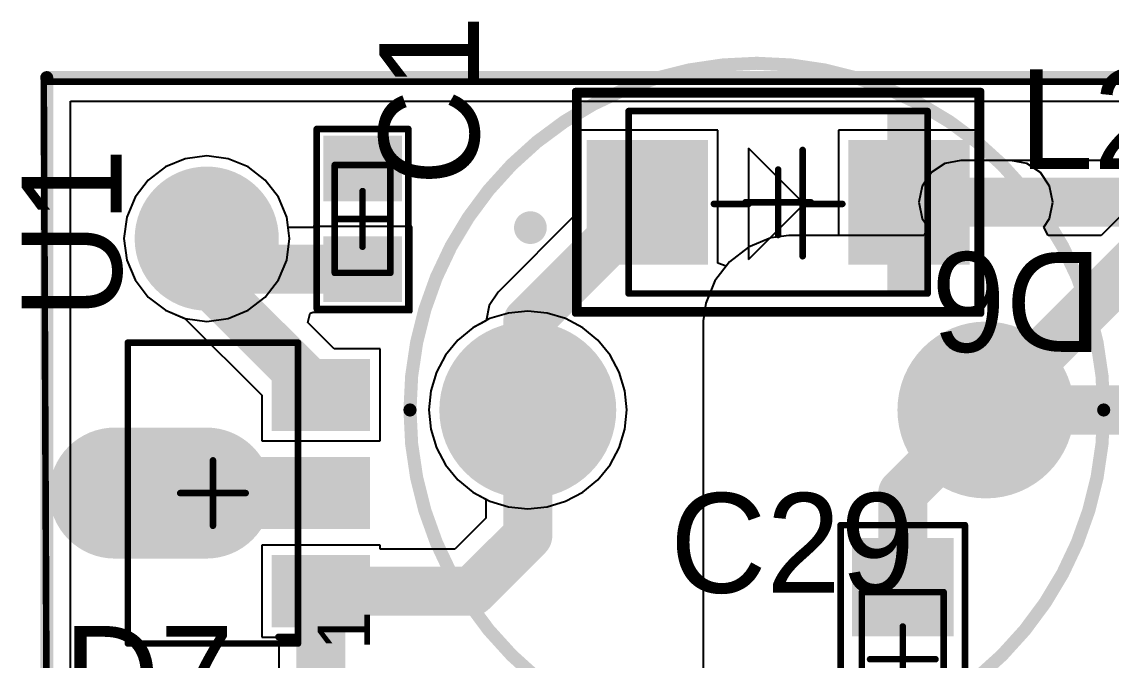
# Model space of a CAD drawing. Header units: millimetres. Extents: x 1.82 to 3.21, y 1.18 to 2.01.
# Drawn here: x 1.82 to 2.475, y 1.629 to 2.014 of the extents above; entities that cross this region are included whole.
import ezdxf

# ---------------------------------------------------------------- set-up
doc = ezdxf.new("R2010")
doc.units = ezdxf.units.MM
doc.header["$MEASUREMENT"] = 0
for name, color, linetype in [('BottomLayer', 5, 'Continuous'), ('BottomSolder', 6, 'Continuous'), ('KeepOutLayer', 6, 'Continuous'), ('Mechanical13', 56, 'Continuous'), ('Mechanical15', 56, 'Continuous'), ('MultiLayer', 9, 'Continuous'), ('PadHoleLayer', 156, 'Continuous'), ('TopLayer', 1, 'Continuous'), ('TopOverlay', 2, 'Continuous'), ('TopPaste', 8, 'Continuous'), ('TopSolder', 216, 'Continuous'), ('ViaHoleLayer', 16, 'Continuous')]:
    doc.layers.add(name, color=color, linetype=linetype)

# ---------------------------------------------------------------- blocks, each defined once
blk = doc.blocks.new('CC0603_1')
at = {"layer": 'Mechanical13', "const_width": 0.00394}
for points in [[(-0.03248, -0.01673), (-0.03248, 0.01673)], [(0.03248, 0.01673), (-0.03248, 0.01673)], [(0.03248, -0.01673), (0.03248, 0.01673)], [(0.03248, -0.01673), (-0.03248, -0.01673)]]:
    blk.add_lwpolyline(points, dxfattribs=at)
at = {"layer": 'Mechanical13', "const_width": 0.00197}
for points in [[(-0.03346, 0.01673, 1), (-0.0315, 0.01673, 1)], [(-0.03346, 0.01673, 1), (-0.0315, 0.01673, 1)], [(0.0315, 0.01673, 1), (0.03346, 0.01673, 1)], [(0.0315, 0.01673, 1), (0.03346, 0.01673, 1)], [(-0.03346, -0.01673, 1), (-0.0315, -0.01673, 1)], [(-0.03346, -0.01673, 1), (-0.0315, -0.01673, 1)], [(0.0315, -0.01673, 1), (0.03346, -0.01673, 1)], [(0.0315, -0.01673, 1), (0.03346, -0.01673, 1)]]:
    blk.add_lwpolyline(points, format="xyb", close=True, dxfattribs=at)
at = {"layer": 'Mechanical15', "const_width": 0.00394}
for points in [[(0, -0.01673), (0, 0.01673)], [(0.01673, 0), (-0.01673, 0)]]:
    blk.add_lwpolyline(points, dxfattribs=at)
at = {"layer": 'Mechanical15', "const_width": 0.00197}
for points in [[(-0.00098, 0.01673, 1), (0.00098, 0.01673, 1)], [(-0.01772, 0, 1), (-0.01575, 0, 1)], [(0.01575, 0, 1), (0.01772, 0, 1)], [(-0.00098, -0.01673, 1), (0.00098, -0.01673, 1)]]:
    blk.add_lwpolyline(points, format="xyb", close=True, dxfattribs=at)
at = {"layer": 'TopLayer'}
for points in [[(-0.04606, -0.01969), (-0.01457, -0.01969), (-0.04606, 0.01969), (-0.01457, 0.01969)], [(0.01457, -0.01969), (0.04606, -0.01969), (0.01457, 0.01969), (0.04606, 0.01969)]]:
    blk.add_solid(points, dxfattribs=at)
at = {"layer": 'TopOverlay', "const_width": 0.00394}
for points in [[(-0.05413, -0.02756), (-0.05413, 0.02756)], [(0.05413, 0.02756), (-0.05413, 0.02756)], [(0.05413, -0.02756), (0.05413, 0.02756)], [(0.05413, -0.02756), (-0.05413, -0.02756)]]:
    blk.add_lwpolyline(points, dxfattribs=at)
at = {"layer": 'TopOverlay', "const_width": 0.00197}
for points in [[(-0.05512, 0.02756, 1), (-0.05315, 0.02756, 1)], [(-0.05512, 0.02756, 1), (-0.05315, 0.02756, 1)], [(0.05315, 0.02756, 1), (0.05512, 0.02756, 1)], [(0.05315, 0.02756, 1), (0.05512, 0.02756, 1)], [(-0.05512, -0.02756, 1), (-0.05315, -0.02756, 1)], [(-0.05512, -0.02756, 1), (-0.05315, -0.02756, 1)], [(0.05315, -0.02756, 1), (0.05512, -0.02756, 1)], [(0.05315, -0.02756, 1), (0.05512, -0.02756, 1)]]:
    blk.add_lwpolyline(points, format="xyb", close=True, dxfattribs=at)
at = {"layer": 'TopPaste'}
for points in [[(-0.04606, -0.01969), (-0.01457, -0.01969), (-0.04606, 0.01969), (-0.01457, 0.01969)], [(0.01457, -0.01969), (0.04606, -0.01969), (0.01457, 0.01969), (0.04606, 0.01969)]]:
    blk.add_solid(points, dxfattribs=at)
at = {"layer": 'TopSolder'}
for points in [[(-0.05006, -0.02369), (-0.01057, -0.02369), (-0.05006, 0.02369), (-0.01057, 0.02369)], [(0.01057, -0.02369), (0.05006, -0.02369), (0.01057, 0.02369), (0.05006, 0.02369)]]:
    blk.add_solid(points, dxfattribs=at)
blk = doc.blocks.new('CC0805_5')
at = {"layer": 'Mechanical13', "const_width": 0.00394}
for points in [[(-0.04035, -0.02461), (-0.04035, 0.02461)], [(0.04035, 0.02461), (-0.04035, 0.02461)], [(0.04035, -0.02461), (0.04035, 0.02461)], [(0.04035, -0.02461), (-0.04035, -0.02461)]]:
    blk.add_lwpolyline(points, dxfattribs=at)
at = {"layer": 'Mechanical13', "const_width": 0.00197}
for points in [[(-0.04134, 0.02461, 1), (-0.03937, 0.02461, 1)], [(-0.04134, 0.02461, 1), (-0.03937, 0.02461, 1)], [(0.03937, 0.02461, 1), (0.04134, 0.02461, 1)], [(0.03937, 0.02461, 1), (0.04134, 0.02461, 1)], [(-0.04134, -0.02461, 1), (-0.03937, -0.02461, 1)], [(-0.04134, -0.02461, 1), (-0.03937, -0.02461, 1)], [(0.03937, -0.02461, 1), (0.04134, -0.02461, 1)], [(0.03937, -0.02461, 1), (0.04134, -0.02461, 1)]]:
    blk.add_lwpolyline(points, format="xyb", close=True, dxfattribs=at)
at = {"layer": 'Mechanical15', "const_width": 0.00394}
for points in [[(0, -0.01969), (0, 0.01969)], [(0.01969, 0), (-0.01969, 0)]]:
    blk.add_lwpolyline(points, dxfattribs=at)
at = {"layer": 'Mechanical15', "const_width": 0.00197}
for points in [[(-0.00098, 0.01969, 1), (0.00098, 0.01969, 1)], [(-0.02067, 0, 1), (-0.0187, 0, 1)], [(0.0187, 0, 1), (0.02067, 0, 1)], [(-0.00098, -0.01969, 1), (0.00098, -0.01969, 1)]]:
    blk.add_lwpolyline(points, format="xyb", close=True, dxfattribs=at)
at = {"layer": 'TopLayer'}
for points in [[(-0.0689, -0.02657), (-0.01772, -0.02657), (-0.0689, 0.02657), (-0.01772, 0.02657)], [(0.01772, -0.02657), (0.0689, -0.02657), (0.01772, 0.02657), (0.0689, 0.02657)]]:
    blk.add_solid(points, dxfattribs=at)
at = {"layer": 'TopOverlay', "const_width": 0.00394}
for points in [[(0.07972, 0.0374), (-0.08071, 0.0374)], [(-0.08071, -0.0374), (-0.08071, 0.0374)], [(0.07972, -0.0374), (0.07972, 0.0374)], [(0.07972, -0.0374), (-0.08071, -0.0374)]]:
    blk.add_lwpolyline(points, dxfattribs=at)
at = {"layer": 'TopOverlay', "const_width": 0.00197}
for points in [[(-0.08169, 0.0374, 1), (-0.07972, 0.0374, 1)], [(-0.08169, 0.0374, 1), (-0.07972, 0.0374, 1)], [(0.07874, 0.0374, 1), (0.08071, 0.0374, 1)], [(0.07874, 0.0374, 1), (0.08071, 0.0374, 1)], [(-0.08169, -0.0374, 1), (-0.07972, -0.0374, 1)], [(-0.08169, -0.0374, 1), (-0.07972, -0.0374, 1)], [(0.07874, -0.0374, 1), (0.08071, -0.0374, 1)], [(0.07874, -0.0374, 1), (0.08071, -0.0374, 1)]]:
    blk.add_lwpolyline(points, format="xyb", close=True, dxfattribs=at)
at = {"layer": 'TopPaste'}
for points in [[(-0.0689, -0.02657), (-0.01772, -0.02657), (-0.0689, 0.02657), (-0.01772, 0.02657)], [(0.01772, -0.02657), (0.0689, -0.02657), (0.01772, 0.02657), (0.0689, 0.02657)]]:
    blk.add_solid(points, dxfattribs=at)
at = {"layer": 'TopSolder'}
for points in [[(-0.0729, -0.03057), (-0.01372, -0.03057), (-0.0729, 0.03057), (-0.01372, 0.03057)], [(0.01372, -0.03057), (0.0729, -0.03057), (0.01372, 0.03057), (0.0729, 0.03057)]]:
    blk.add_solid(points, dxfattribs=at)
blk = doc.blocks.new('SMA_9')
at = {"layer": 'Mechanical13', "const_width": 0.00394}
for points in [[(-0.08996, 0.05492), (0.08996, 0.05492)], [(-0.08996, -0.05492), (-0.08996, 0.05492)], [(0.08996, -0.05492), (0.08996, 0.05492)], [(-0.08996, -0.05492), (0.08996, -0.05492)]]:
    blk.add_lwpolyline(points, dxfattribs=at)
at = {"layer": 'Mechanical13', "const_width": 0.00197}
for points in [[(-0.09094, 0.05492, 1), (-0.08898, 0.05492, 1)], [(-0.09094, 0.05492, 1), (-0.08898, 0.05492, 1)], [(0.08898, 0.05492, 1), (0.09094, 0.05492, 1)], [(0.08898, 0.05492, 1), (0.09094, 0.05492, 1)], [(-0.09094, -0.05492, 1), (-0.08898, -0.05492, 1)], [(-0.09094, -0.05492, 1), (-0.08898, -0.05492, 1)], [(0.08898, -0.05492, 1), (0.09094, -0.05492, 1)], [(0.08898, -0.05492, 1), (0.09094, -0.05492, 1)]]:
    blk.add_lwpolyline(points, format="xyb", close=True, dxfattribs=at)
at = {"layer": 'Mechanical13'}
blk.add_solid([(0.06576, -0.05492), (0.08996, -0.05492), (0.06576, 0.05492), (0.08996, 0.05492)], dxfattribs=at)
at = {"layer": 'Mechanical15', "const_width": 0.00394}
for points in [[(-0.12008, 0.06496), (0.12008, 0.06496)], [(-0.12008, -0.06496), (-0.12008, 0.06496)], [(0.12008, -0.06496), (0.12008, 0.06496)], [(0, -0.01969), (0, 0.01969)], [(-0.01969, 0), (0.01969, 0)], [(-0.12008, -0.06496), (0.12008, -0.06496)]]:
    blk.add_lwpolyline(points, dxfattribs=at)
at = {"layer": 'Mechanical15', "const_width": 0.00197}
for points in [[(-0.12106, 0.06496, 1), (-0.11909, 0.06496, 1)], [(-0.12106, 0.06496, 1), (-0.11909, 0.06496, 1)], [(0.11909, 0.06496, 1), (0.12106, 0.06496, 1)], [(0.11909, 0.06496, 1), (0.12106, 0.06496, 1)], [(-0.00098, 0.01969, 1), (0.00098, 0.01969, 1)], [(-0.02067, 0, 1), (-0.0187, 0, 1)], [(0.0187, 0, 1), (0.02067, 0, 1)], [(-0.00098, -0.01969, 1), (0.00098, -0.01969, 1)], [(-0.12106, -0.06496, 1), (-0.11909, -0.06496, 1)], [(-0.12106, -0.06496, 1), (-0.11909, -0.06496, 1)], [(0.11909, -0.06496, 1), (0.12106, -0.06496, 1)], [(0.11909, -0.06496, 1), (0.12106, -0.06496, 1)]]:
    blk.add_lwpolyline(points, format="xyb", close=True, dxfattribs=at)
at = {"layer": 'TopLayer'}
for points in [[(-0.11122, -0.03346), (-0.04626, -0.03346), (-0.11122, 0.03346), (-0.04626, 0.03346)], [(0.04626, -0.03346), (0.11122, -0.03346), (0.04626, 0.03346), (0.11122, 0.03346)]]:
    blk.add_solid(points, dxfattribs=at)
at = {"layer": 'TopOverlay'}
for p, q in [((0.01575, -0.00098), (-0.01772, 0.03248)), ((-0.01772, 0.03248), (-0.01772, -0.03445)), ((-0.01772, -0.03445), (0.01575, -0.00098))]:
    blk.add_line(p, q, dxfattribs=at)
at = {"layer": 'TopOverlay', "const_width": 0.00394}
for points in [[(-0.12205, -0.06693), (-0.12205, 0.06693)], [(-0.12205, 0.06693), (0.12205, 0.06693)], [(0.12205, -0.06693), (0.12205, 0.06693)], [(0.01476, -0.03248), (0.01476, 0.0315)], [(-0.03865, -0.00098), (-0.01772, -0.00098)], [(0.01575, -0.00098), (0.03868, -0.00098)], [(-0.12205, -0.06693), (0.12205, -0.06693)]]:
    blk.add_lwpolyline(points, dxfattribs=at)
at = {"layer": 'TopOverlay', "const_width": 0.00197}
for points in [[(-0.12303, 0.06693, 1), (-0.12106, 0.06693, 1)], [(-0.12303, 0.06693, 1), (-0.12106, 0.06693, 1)], [(0.12106, 0.06693, 1), (0.12303, 0.06693, 1)], [(0.12106, 0.06693, 1), (0.12303, 0.06693, 1)], [(0.01378, 0.0315, 1), (0.01575, 0.0315, 1)], [(-0.03963, -0.00098, 1), (-0.03767, -0.00098, 1)], [(-0.0187, -0.00098, 1), (-0.01673, -0.00098, 1)], [(0.01476, -0.00098, 1), (0.01673, -0.00098, 1)], [(0.03769, -0.00098, 1), (0.03966, -0.00098, 1)], [(0.01378, -0.03248, 1), (0.01575, -0.03248, 1)], [(-0.12303, -0.06693, 1), (-0.12106, -0.06693, 1)], [(-0.12303, -0.06693, 1), (-0.12106, -0.06693, 1)], [(0.12106, -0.06693, 1), (0.12303, -0.06693, 1)], [(0.12106, -0.06693, 1), (0.12303, -0.06693, 1)]]:
    blk.add_lwpolyline(points, format="xyb", close=True, dxfattribs=at)
at = {"layer": 'TopPaste'}
for points in [[(-0.11122, -0.03346), (-0.04626, -0.03346), (-0.11122, 0.03346), (-0.04626, 0.03346)], [(0.04626, -0.03346), (0.11122, -0.03346), (0.04626, 0.03346), (0.11122, 0.03346)]]:
    blk.add_solid(points, dxfattribs=at)
at = {"layer": 'TopSolder'}
for points in [[(-0.11522, -0.03746), (-0.04226, -0.03746), (-0.11522, 0.03746), (-0.04226, 0.03746)], [(0.04226, -0.03746), (0.11522, -0.03746), (0.04226, 0.03746), (0.11522, 0.03746)]]:
    blk.add_solid(points, dxfattribs=at)
blk = doc.blocks.new('I_______V_____13')
at = {"layer": 'BottomLayer', "const_width": 0.04921}
for points in [[(-0.02461, 0, 1), (0.02461, 0, 1)], [(0.25098, 0, 1), (0.3002, 0, 1)]]:
    blk.add_lwpolyline(points, format="xyb", close=True, dxfattribs=at)
at = {"layer": 'BottomSolder', "const_width": 0.05321}
for points in [[(-0.02661, 0, 1), (0.02661, 0, 1)], [(0.24898, 0, 1), (0.3022, 0, 1)]]:
    blk.add_lwpolyline(points, format="xyb", close=True, dxfattribs=at)
at = {"layer": 'MultiLayer', "const_width": 0.04921}
for points in [[(-0.02461, 0, 1), (0.02461, 0, 1)], [(0.25098, 0, 1), (0.3002, 0, 1)]]:
    blk.add_lwpolyline(points, format="xyb", close=True, dxfattribs=at)
at = {"layer": 'PadHoleLayer', "const_width": 0.02362}
for points in [[(-0.01181, 0, 1), (0.01181, 0, 1)], [(0.26378, 0, 1), (0.2874, 0, 1)]]:
    blk.add_lwpolyline(points, format="xyb", close=True, dxfattribs=at)
at = {"layer": 'TopLayer', "const_width": 0.04921}
for points in [[(-0.02461, 0, 1), (0.02461, 0, 1)], [(0.25098, 0, 1), (0.3002, 0, 1)]]:
    blk.add_lwpolyline(points, format="xyb", close=True, dxfattribs=at)
at = {"layer": 'TopOverlay'}
for points, const_width in [([(0.34646, 0, 1), (-0.07087, 0, 1)], 0.00787), ([(-0.07283, 0, 1), (-0.0689, 0, 1)], 0.00394), ([(0.34449, 0, 1), (0.34843, 0, 1)], 0.00394)]:
    blk.add_lwpolyline(points, format="xyb", close=True, dxfattribs=dict(at, const_width=const_width))
at = {"layer": 'TopSolder', "const_width": 0.05321}
for points in [[(-0.02661, 0, 1), (0.02661, 0, 1)], [(0.24898, 0, 1), (0.3022, 0, 1)]]:
    blk.add_lwpolyline(points, format="xyb", close=True, dxfattribs=at)
blk = doc.blocks.new('SOT_89_3N_16')
at = {"layer": 'Mechanical13', "const_width": 0.00394}
for points in [[(-0.05118, 0.09055), (-0.05118, -0.09055)], [(0.05118, 0.09055), (-0.05118, 0.09055)], [(0.05118, 0.09055), (0.05118, -0.09055)], [(0.05118, -0.09055), (-0.05118, -0.09055)]]:
    blk.add_lwpolyline(points, dxfattribs=at)
at = {"layer": 'Mechanical13', "const_width": 0.00197}
for points in [[(-0.05217, 0.09055, 1), (-0.0502, 0.09055, 1)], [(-0.05217, 0.09055, 1), (-0.0502, 0.09055, 1)], [(0.0502, 0.09055, 1), (0.05217, 0.09055, 1)], [(0.0502, 0.09055, 1), (0.05217, 0.09055, 1)], [(-0.05217, -0.09055, 1), (-0.0502, -0.09055, 1)], [(-0.05217, -0.09055, 1), (-0.0502, -0.09055, 1)], [(0.0502, -0.09055, 1), (0.05217, -0.09055, 1)], [(0.0502, -0.09055, 1), (0.05217, -0.09055, 1)]]:
    blk.add_lwpolyline(points, format="xyb", close=True, dxfattribs=at)
at = {"layer": 'Mechanical15', "const_width": 0.00394}
for points in [[(0, 0.01969), (0, -0.01969)], [(0.01969, 0), (-0.01969, 0)]]:
    blk.add_lwpolyline(points, dxfattribs=at)
at = {"layer": 'Mechanical15', "const_width": 0.00197}
for points in [[(-0.00098, 0.01969, 1), (0.00098, 0.01969, 1)], [(-0.02067, 0, 1), (-0.0187, 0, 1)], [(0.0187, 0, 1), (0.02067, 0, 1)], [(-0.00098, -0.01969, 1), (0.00098, -0.01969, 1)]]:
    blk.add_lwpolyline(points, format="xyb", close=True, dxfattribs=at)
at = {"layer": 'TopLayer', "const_width": 0.07087}
blk.add_lwpolyline([(0.00394, 0), (0.05906, 0)], dxfattribs=at)
at = {"layer": 'TopLayer', "const_width": 0.03543}
for points in [[(-0.01378, 0, 1), (0.02165, 0, 1)], [(0.04134, 0, 1), (0.07677, 0, 1)]]:
    blk.add_lwpolyline(points, format="xyb", close=True, dxfattribs=at)
at = {"layer": 'TopLayer'}
for points in [[(-0.03937, 0.04134), (-0.03937, 0.07677), (-0.09055, 0.04134), (-0.09055, 0.07677)], [(-0.0315, -0.01772), (-0.0315, 0.01772), (-0.09055, -0.01772), (-0.09055, 0.01772)], [(-0.03937, -0.07677), (-0.03937, -0.04134), (-0.09055, -0.07677), (-0.09055, -0.04134)]]:
    blk.add_solid(points, dxfattribs=at)
at = {"layer": 'TopOverlay', "const_width": 0.00394}
for points in [[(0.05118, 0.09055), (-0.05118, 0.09055)], [(-0.05118, 0.09055), (-0.05118, 0.08661)], [(0.05118, 0.09055), (0.05118, 0.04921)], [(-0.03937, 0.08661), (-0.05118, 0.08661)], [(0.05118, -0.04921), (0.05118, -0.09055)], [(0.05118, -0.09055), (-0.05118, -0.09055)]]:
    blk.add_lwpolyline(points, dxfattribs=at)
at = {"layer": 'TopOverlay', "const_width": 0.00197}
for points in [[(-0.05217, 0.09055, 1), (-0.0502, 0.09055, 1)], [(-0.05217, 0.09055, 1), (-0.0502, 0.09055, 1)], [(0.0502, 0.09055, 1), (0.05217, 0.09055, 1)], [(0.0502, 0.09055, 1), (0.05217, 0.09055, 1)], [(-0.05217, 0.08661, 1), (-0.0502, 0.08661, 1)], [(-0.05217, 0.08661, 1), (-0.0502, 0.08661, 1)], [(-0.04035, 0.08661, 1), (-0.03839, 0.08661, 1)], [(0.0502, 0.04921, 1), (0.05217, 0.04921, 1)], [(0.0502, -0.04921, 1), (0.05217, -0.04921, 1)], [(-0.05217, -0.09055, 1), (-0.0502, -0.09055, 1)], [(0.0502, -0.09055, 1), (0.05217, -0.09055, 1)], [(0.0502, -0.09055, 1), (0.05217, -0.09055, 1)]]:
    blk.add_lwpolyline(points, format="xyb", close=True, dxfattribs=at)
at = {"layer": 'TopPaste', "const_width": 0.07087}
blk.add_lwpolyline([(0.00394, 0), (0.05906, 0)], dxfattribs=at)
at = {"layer": 'TopPaste', "const_width": 0.03543}
for points in [[(-0.01378, 0, 1), (0.02165, 0, 1)], [(0.04134, 0, 1), (0.07677, 0, 1)]]:
    blk.add_lwpolyline(points, format="xyb", close=True, dxfattribs=at)
at = {"layer": 'TopPaste'}
for points in [[(-0.03937, 0.04134), (-0.03937, 0.07677), (-0.09055, 0.04134), (-0.09055, 0.07677)], [(-0.0315, -0.01772), (-0.0315, 0.01772), (-0.09055, -0.01772), (-0.09055, 0.01772)], [(-0.03937, -0.07677), (-0.03937, -0.04134), (-0.09055, -0.07677), (-0.09055, -0.04134)]]:
    blk.add_solid(points, dxfattribs=at)
at = {"layer": 'TopSolder', "const_width": 0.07887}
blk.add_lwpolyline([(0.00394, 0), (0.05906, 0)], dxfattribs=at)
at = {"layer": 'TopSolder', "const_width": 0.03943}
for points in [[(-0.01578, 0, 1), (0.02365, 0, 1)], [(0.03934, 0, 1), (0.07877, 0, 1)]]:
    blk.add_lwpolyline(points, format="xyb", close=True, dxfattribs=at)
at = {"layer": 'TopSolder'}
for points in [[(-0.03537, 0.03734), (-0.03537, 0.08077), (-0.09455, 0.03734), (-0.09455, 0.08077)], [(-0.0275, -0.02172), (-0.0275, 0.02172), (-0.09455, -0.02172), (-0.09455, 0.02172)], [(-0.03537, -0.08077), (-0.03537, -0.03734), (-0.09455, -0.08077), (-0.09455, -0.03734)]]:
    blk.add_solid(points, dxfattribs=at)
at = {"layer": 'TopOverlay'}
blk.add_text('1', height=0.0315, rotation=-90, dxfattribs=at).set_placement((-0.09449, 0.09449))
blk = doc.blocks.new('F_____HILINK_17')
at = {"layer": 'BottomLayer', "const_width": 0.03937}
blk.add_lwpolyline([(-0.59843, 0.30315, 1), (-0.55906, 0.30315, 1)], format="xyb", close=True, dxfattribs=at)
at = {"layer": 'BottomSolder', "const_width": 0.04337}
blk.add_lwpolyline([(-0.60043, 0.30315, 1), (-0.55706, 0.30315, 1)], format="xyb", close=True, dxfattribs=at)
at = {"layer": 'MultiLayer', "const_width": 0.03937}
blk.add_lwpolyline([(-0.59843, 0.30315, 1), (-0.55906, 0.30315, 1)], format="xyb", close=True, dxfattribs=at)
at = {"layer": 'PadHoleLayer', "const_width": 0.02362}
blk.add_lwpolyline([(-0.59055, 0.30315, 1), (-0.56693, 0.30315, 1)], format="xyb", close=True, dxfattribs=at)
at = {"layer": 'TopLayer', "const_width": 0.03937}
blk.add_lwpolyline([(-0.59843, 0.30315, 1), (-0.55906, 0.30315, 1)], format="xyb", close=True, dxfattribs=at)
at = {"layer": 'TopOverlay', "const_width": 0.00394}
for points in [[(-0.67677, 0.39764), (-0.67323, -0.39764)], [(-0.67677, 0.39764), (0.66929, 0.39764)]]:
    blk.add_lwpolyline(points, dxfattribs=at)
at = {"layer": 'TopOverlay', "const_width": 0.00197}
blk.add_lwpolyline([(-0.67776, 0.39764, 1), (-0.67579, 0.39764, 1)], format="xyb", close=True, dxfattribs=at)
blk.add_lwpolyline([(-0.67776, 0.39764, 1), (-0.67579, 0.39764, 1)], format="xyb", close=True, dxfattribs=at)
at = {"layer": 'TopSolder', "const_width": 0.04337}
blk.add_lwpolyline([(-0.60043, 0.30315, 1), (-0.55706, 0.30315, 1)], format="xyb", close=True, dxfattribs=at)

msp = doc.modelspace()

# ---------------------------------------------------------------- linework, layer by layer
at = {"layer": 'BottomLayer'}
for p, q in [((1.84921, 1.19421), (1.84921, 1.96579)), ((1.84921, 1.96579), (3.16579, 1.96579)), ((1.91837, 1.93125), (1.90636, 1.92627)), ((1.93126, 1.93295), (1.91837, 1.93125)), ((1.94415, 1.93125), (1.93126, 1.93295)), ((1.95616, 1.92627), (1.94415, 1.93125)), ((2.37534, 1.92833), (2.36715, 1.92285)), ((2.385, 1.93025), (2.37534, 1.92833)), ((2.59, 1.93025), (2.385, 1.93025)), ((1.90636, 1.92627), (1.89605, 1.91836)), ((1.96647, 1.91836), (1.95616, 1.92627)), ((2.36715, 1.92285), (2.36167, 1.91466)), ((1.89605, 1.91836), (1.88814, 1.90805)), ((1.97438, 1.90805), (1.96647, 1.91836)), ((2.36167, 1.91466), (2.35975, 1.905)), ((1.88814, 1.90805), (1.88316, 1.89604)), ((1.97936, 1.89604), (1.97438, 1.90805)), ((2.35975, 1.905), (2.36167, 1.89534)), ((1.88316, 1.89604), (1.88146, 1.88315)), ((1.98106, 1.88315), (1.97936, 1.89604)), ((2.36167, 1.89534), (2.36524, 1.89)), ((2.36524, 1.89), (2.36257, 1.885)), ((1.88146, 1.88315), (1.88316, 1.87026)), ((1.97936, 1.87026), (1.98106, 1.88315)), ((2.27064, 1.88358), (2.25726, 1.87804)), ((2.2814, 1.885), (2.27064, 1.88358)), ((2.36257, 1.885), (2.2814, 1.885)), ((2.25726, 1.87804), (2.24577, 1.86923)), ((1.88316, 1.87026), (1.88814, 1.85825)), ((1.97438, 1.85825), (1.97936, 1.87026)), ((2.24577, 1.86923), (2.23696, 1.85774)), ((1.88814, 1.85825), (1.89605, 1.84794)), ((1.96647, 1.84794), (1.97438, 1.85825)), ((2.23696, 1.85774), (2.23142, 1.84436)), ((1.89605, 1.84794), (1.90636, 1.84003)), ((1.95616, 1.84003), (1.96647, 1.84794)), ((2.23142, 1.84436), (2.23, 1.8336)), ((1.90636, 1.84003), (1.91837, 1.83505)), ((1.94415, 1.83505), (1.95616, 1.84003)), ((2.1128, 1.83836), (2.10164, 1.83497)), ((2.12441, 1.8395), (2.1128, 1.83836)), ((2.13602, 1.83836), (2.12441, 1.8395)), ((2.14718, 1.83497), (2.13602, 1.83836)), ((1.91837, 1.83505), (1.93126, 1.83335)), ((1.93126, 1.83335), (1.94415, 1.83505)), ((2.09135, 1.82947), (2.08234, 1.82207)), ((2.10164, 1.83497), (2.09135, 1.82947)), ((2.15747, 1.82947), (2.14718, 1.83497)), ((2.16648, 1.82207), (2.15747, 1.82947)), ((2.23, 1.8336), (2.23, 1.83)), ((2.23, 1.83), (2.23, 1.235)), ((2.08234, 1.82207), (2.07494, 1.81306)), ((2.17388, 1.81306), (2.16648, 1.82207)), ((2.07494, 1.81306), (2.06944, 1.80277)), ((2.17938, 1.80277), (2.17388, 1.81306)), ((2.06944, 1.80277), (2.06605, 1.79161)), ((2.18277, 1.79161), (2.17938, 1.80277)), ((2.06605, 1.79161), (2.06491, 1.78)), ((2.18391, 1.78), (2.18277, 1.79161)), ((2.06491, 1.78), (2.06605, 1.76839)), ((2.18277, 1.76839), (2.18391, 1.78)), ((2.06605, 1.76839), (2.06944, 1.75723)), ((2.17938, 1.75723), (2.18277, 1.76839)), ((2.06944, 1.75723), (2.07494, 1.74694)), ((2.17388, 1.74694), (2.17938, 1.75723)), ((2.07494, 1.74694), (2.08234, 1.73793)), ((2.16648, 1.73793), (2.17388, 1.74694)), ((2.08234, 1.73793), (2.09135, 1.73053)), ((2.15747, 1.73053), (2.16648, 1.73793)), ((2.09135, 1.73053), (2.10164, 1.72503)), ((2.14718, 1.72503), (2.15747, 1.73053)), ((2.10164, 1.72503), (2.1128, 1.72164)), ((2.13602, 1.72164), (2.14718, 1.72503)), ((2.1128, 1.72164), (2.12441, 1.7205)), ((2.12441, 1.7205), (2.13602, 1.72164))]:
    msp.add_line(p, q, dxfattribs=at)
at = {"layer": 'BottomLayer', "const_width": 0.02953}
for points in [[(2.385, 1.905), (2.59, 1.905)], [(2.35, 1.73), (2.4, 1.78)], [(2.4, 1.78), (2.59, 1.78)], [(2.35, 1.67331), (2.35, 1.73)]]:
    msp.add_lwpolyline(points, dxfattribs=at)
at = {"layer": 'BottomLayer'}
for points, const_width in [([(2.37762, 1.905, 1), (2.39238, 1.905, 1)], 0.01476), ([(2.38008, 1.905, 1), (2.38992, 1.905, 1)], 0.00984), ([(2.41008, 1.905, 1), (2.41992, 1.905, 1)], 0.00984), ([(2.12106, 1.88976, 1), (2.13091, 1.88976, 1)], 0.00984), ([(2.39262, 1.78, 1), (2.40738, 1.78, 1)], 0.01476), ([(2.39262, 1.78, 1), (2.40738, 1.78, 1)], 0.01476), ([(2.34262, 1.73, 1), (2.35738, 1.73, 1)], 0.01476), ([(2.34262, 1.73, 1), (2.35738, 1.73, 1)], 0.01476), ([(2.34262, 1.67331, 1), (2.35738, 1.67331, 1)], 0.01476)]:
    msp.add_lwpolyline(points, format="xyb", close=True, dxfattribs=dict(at, const_width=const_width))
at = {"layer": 'KeepOutLayer', "const_width": 0.00787}
for points in [[(1.835, 1.98), (3.18, 1.98)], [(1.835, 1.185), (1.835, 1.98)]]:
    msp.add_lwpolyline(points, dxfattribs=at)
at = {"layer": 'KeepOutLayer', "const_width": 0.00394}
msp.add_lwpolyline([(1.83303, 1.98, 1), (1.83697, 1.98, 1)], format="xyb", close=True, dxfattribs=at)
msp.add_lwpolyline([(1.83303, 1.98, 1), (1.83697, 1.98, 1)], format="xyb", close=True, dxfattribs=at)
at = {"layer": 'MultiLayer', "const_width": 0.00984}
for points in [[(2.38008, 1.905, 1), (2.38992, 1.905, 1)], [(2.41008, 1.905, 1), (2.41992, 1.905, 1)], [(2.12106, 1.88976, 1), (2.13091, 1.88976, 1)]]:
    msp.add_lwpolyline(points, format="xyb", close=True, dxfattribs=at)
at = {"layer": 'TopLayer'}
for p, q in [((1.84921, 1.19421), (1.84921, 1.96579)), ((1.84921, 1.96579), (3.16579, 1.96579)), ((2.23874, 1.94846), (2.15378, 1.94846)), ((2.15378, 1.94846), (2.15378, 1.89823)), ((2.23874, 1.86827), (2.23874, 1.94846)), ((2.39622, 1.94846), (2.31126, 1.94846)), ((2.31126, 1.94846), (2.31126, 1.885)), ((2.39622, 1.93025), (2.39622, 1.94846)), ((1.91837, 1.93125), (1.90636, 1.92627)), ((1.93126, 1.93295), (1.91837, 1.93125)), ((1.94415, 1.93125), (1.93126, 1.93295)), ((1.95616, 1.92627), (1.94415, 1.93125)), ((2.415, 1.93025), (2.39622, 1.93025)), ((2.42466, 1.92833), (2.415, 1.93025)), ((2.43285, 1.92285), (2.42466, 1.92833)), ((2.51215, 1.92785), (2.46929, 1.885)), ((1.90636, 1.92627), (1.89605, 1.91836)), ((1.96647, 1.91836), (1.95616, 1.92627)), ((2.43833, 1.91466), (2.43285, 1.92285)), ((1.89605, 1.91836), (1.88814, 1.90805)), ((1.97438, 1.90805), (1.96647, 1.91836)), ((2.44025, 1.905), (2.43833, 1.91466)), ((1.88814, 1.90805), (1.88316, 1.89604)), ((1.97936, 1.89604), (1.97438, 1.90805)), ((2.43833, 1.89534), (2.44025, 1.905)), ((1.88316, 1.89604), (1.88146, 1.88315)), ((1.98016, 1.88993), (1.97936, 1.89604)), ((2.15378, 1.89823), (2.10656, 1.851)), ((2.43476, 1.89), (2.43833, 1.89534)), ((1.99531, 1.88993), (1.98016, 1.88993)), ((2.05469, 1.89043), (1.99531, 1.89043)), ((1.99531, 1.89043), (1.99531, 1.88993)), ((2.05469, 1.83894), (2.05469, 1.89043)), ((2.43743, 1.885), (2.43476, 1.89)), ((1.88146, 1.88315), (1.88316, 1.87026)), ((2.27064, 1.88358), (2.25726, 1.87804)), ((2.2814, 1.885), (2.27064, 1.88358)), ((2.31126, 1.885), (2.2814, 1.885)), ((2.46929, 1.885), (2.43743, 1.885)), ((2.25726, 1.87804), (2.24577, 1.86923)), ((1.88316, 1.87026), (1.88814, 1.85825)), ((2.24374, 1.86658), (2.23874, 1.86827)), ((2.24577, 1.86923), (2.24374, 1.86658)), ((1.88814, 1.85825), (1.89605, 1.84794)), ((2.10656, 1.851), (2.10108, 1.84281)), ((1.89605, 1.84794), (1.90636, 1.84003)), ((2.10108, 1.84281), (2.09927, 1.8337)), ((1.90636, 1.84003), (1.91818, 1.83513)), ((1.91818, 1.83513), (1.96437, 1.78894)), ((1.99203, 1.8327), (1.99351, 1.83829)), ((1.99351, 1.83829), (1.99531, 1.83894)), ((1.99531, 1.83894), (1.99532, 1.83894)), ((1.99532, 1.83894), (1.99532, 1.83894)), ((1.99532, 1.83894), (2.05469, 1.83894)), ((2.00795, 1.81677), (1.99203, 1.8327)), ((2.09135, 1.82947), (2.08234, 1.82207)), ((2.09927, 1.8337), (2.09135, 1.82947)), ((2.08234, 1.82207), (2.07494, 1.81306)), ((2.03555, 1.81677), (2.00795, 1.81677)), ((2.03555, 1.76134), (2.03555, 1.81677)), ((2.07494, 1.81306), (2.06944, 1.80277)), ((2.06944, 1.80277), (2.06605, 1.79161)), ((2.06605, 1.79161), (2.06491, 1.78)), ((1.96437, 1.78894), (1.96437, 1.76134)), ((2.06491, 1.78), (2.06605, 1.76839)), ((2.06605, 1.76839), (2.06944, 1.75723)), ((1.96437, 1.76134), (2.03555, 1.76134)), ((2.06944, 1.75723), (2.07494, 1.74694)), ((2.07494, 1.74694), (2.08234, 1.73793)), ((2.08234, 1.73793), (2.09135, 1.73053)), ((2.09135, 1.73053), (2.09916, 1.72636)), ((2.09916, 1.72636), (2.09916, 1.71487)), ((2.09916, 1.71487), (2.08049, 1.69619)), ((2.03555, 1.69866), (1.96437, 1.69866)), ((1.96437, 1.69866), (1.96437, 1.64323)), ((2.03555, 1.69619), (2.03555, 1.69866)), ((2.08049, 1.69619), (2.03555, 1.69619)), ((1.96437, 1.64323), (1.97471, 1.64323)), ((1.97471, 1.64323), (1.97471, 1.55899))]:
    msp.add_line(p, q, dxfattribs=at)
at = {"layer": 'TopLayer', "const_width": 0.02953}
for points in [[(2.4, 1.78), (2.53, 1.91)], [(2.12441, 1.83315), (2.19626, 1.905)], [(2.35374, 1.905), (2.385, 1.905)], [(2.385, 1.905), (2.415, 1.905)], [(1.93126, 1.85776), (1.93126, 1.88315)], [(1.93126, 1.88315), (1.94972, 1.86469)], [(1.94972, 1.86469), (2.025, 1.86469)], [(1.93126, 1.85776), (1.99996, 1.78906)], [(2.12441, 1.78), (2.12441, 1.83315)], [(2.12441, 1.70441), (2.12441, 1.78)], [(2.09094, 1.67094), (2.12441, 1.70441)], [(1.99996, 1.53378), (1.99996, 1.67094)], [(1.99996, 1.67094), (2.09094, 1.67094)]]:
    msp.add_lwpolyline(points, dxfattribs=at)
at = {"layer": 'TopLayer'}
for points, const_width in [([(2.18888, 1.905, 1), (2.20364, 1.905, 1)], 0.01476), ([(2.34636, 1.905, 1), (2.36112, 1.905, 1)], 0.01476), ([(2.37762, 1.905, 1), (2.39238, 1.905, 1)], 0.01476), ([(2.37762, 1.905, 1), (2.39238, 1.905, 1)], 0.01476), ([(2.38008, 1.905, 1), (2.38992, 1.905, 1)], 0.00984), ([(2.40762, 1.905, 1), (2.42238, 1.905, 1)], 0.01476), ([(2.41008, 1.905, 1), (2.41992, 1.905, 1)], 0.00984), ([(1.92388, 1.88315, 1), (1.93864, 1.88315, 1)], 0.01476), ([(1.92388, 1.88315, 1), (1.93864, 1.88315, 1)], 0.01476), ([(2.12106, 1.88976, 1), (2.13091, 1.88976, 1)], 0.00984), ([(1.94234, 1.86469, 1), (1.95711, 1.86469, 1)], 0.01476), ([(1.94234, 1.86469, 1), (1.95711, 1.86469, 1)], 0.01476), ([(2.01762, 1.86469, 1), (2.03238, 1.86469, 1)], 0.01476), ([(1.92388, 1.85776, 1), (1.93864, 1.85776, 1)], 0.01476), ([(1.92388, 1.85776, 1), (1.93864, 1.85776, 1)], 0.01476), ([(2.11703, 1.83315, 1), (2.13179, 1.83315, 1)], 0.01476), ([(2.11703, 1.83315, 1), (2.13179, 1.83315, 1)], 0.01476), ([(1.99258, 1.78906, 1), (2.00734, 1.78906, 1)], 0.01476), ([(2.11703, 1.78, 1), (2.13179, 1.78, 1)], 0.01476), ([(2.11703, 1.78, 1), (2.13179, 1.78, 1)], 0.01476), ([(2.39262, 1.78, 1), (2.40738, 1.78, 1)], 0.01476), ([(2.11703, 1.70441, 1), (2.13179, 1.70441, 1)], 0.01476), ([(2.11703, 1.70441, 1), (2.13179, 1.70441, 1)], 0.01476), ([(1.99258, 1.67094, 1), (2.00734, 1.67094, 1)], 0.01476), ([(1.99258, 1.67094, 1), (2.00734, 1.67094, 1)], 0.01476), ([(2.08356, 1.67094, 1), (2.09833, 1.67094, 1)], 0.01476), ([(2.08356, 1.67094, 1), (2.09833, 1.67094, 1)], 0.01476)]:
    msp.add_lwpolyline(points, format="xyb", close=True, dxfattribs=dict(at, const_width=const_width))
at = {"layer": 'ViaHoleLayer', "const_width": 0.00591}
for points in [[(2.38205, 1.905, 1), (2.38795, 1.905, 1)], [(2.41205, 1.905, 1), (2.41795, 1.905, 1)], [(2.12303, 1.88976, 1), (2.12894, 1.88976, 1)]]:
    msp.add_lwpolyline(points, format="xyb", close=True, dxfattribs=at)

# ---------------------------------------------------------------- block references
for name, p, rotation in [('I_______V_____13', (2.4, 1.78), 180), ('F_____HILINK_17', (2.51, 1.58), 360), ('SMA_9', (2.275, 1.905), 360), ('CC0603_1', (2.025, 1.895), 270), ('SOT_89_3N_16', (1.935, 1.73), 180), ('CC0805_5', (2.35, 1.63), 270)]:
    msp.add_blockref(name, p, dxfattribs=dict(rotation=rotation))

# ---------------------------------------------------------------- texts
at = {"layer": 'TopOverlay'}
for s, rotation, p in [('C1', 90, (2.095, 1.915)), ('U1', 90, (1.88, 1.835)), ('D6', 180, (2.47, 1.875))]:
    msp.add_text(s, height=0.06, rotation=rotation, dxfattribs=at).set_placement(p)
for s, p in [('L2', (2.42, 1.925)), ('C29', (2.21, 1.67)), ('D7', (1.845, 1.59))]:
    msp.add_text(s, height=0.06, dxfattribs=at).set_placement(p)

doc.saveas('drawing.dxf')
